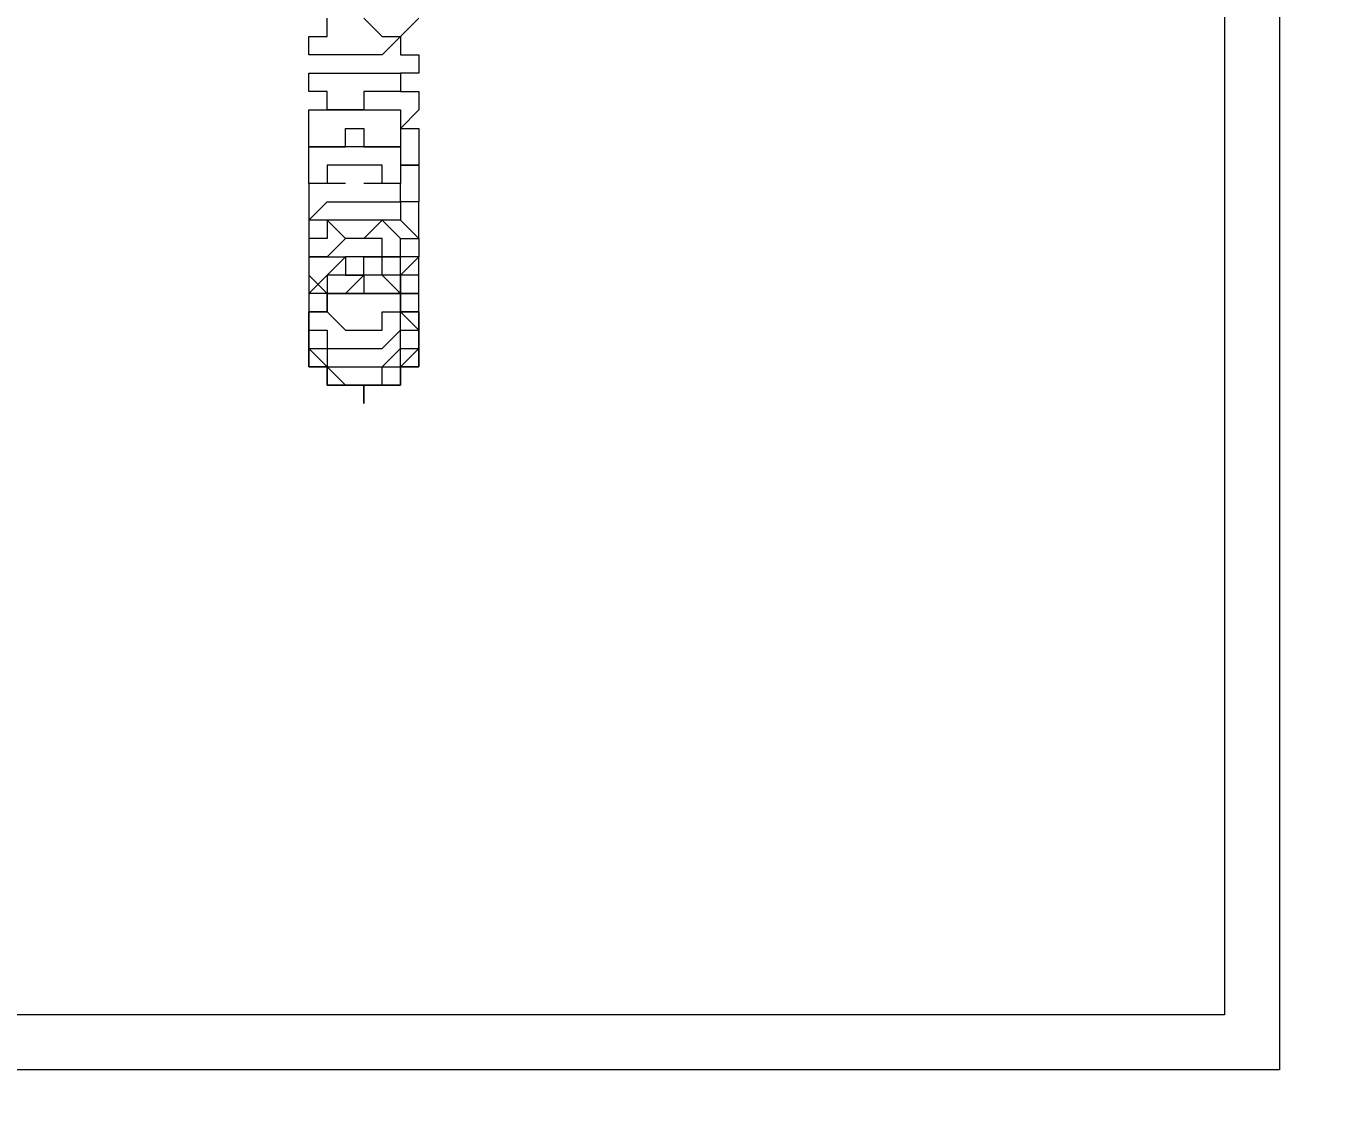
# Model space of a CAD drawing. Header units: millimetres. Extents: x -13407 to 8063098, y -54153 to 109271.
# Drawn here: x -2111.8 to -1738.6, y 53655.3 to 53966.2 of the extents above; entities that cross this region are included whole.
import ezdxf
from ezdxf.enums import TextEntityAlignment as Align

# ---------------------------------------------------------------- set-up
doc = ezdxf.new("R2018")
doc.units = ezdxf.units.MM
doc.layers.get('Defpoints').update_dxf_attribs({"color": 6})
for name, color, linetype, lineweight in [('АР_Маркер экспликации', 239, 'Continuous', 13), ('АР_Номер помещения', 1, 'Continuous', 25), ('АР_Помещения_площадь', 19, 'Continuous', 9)]:
    doc.layers.add(name, color=color, linetype=linetype, lineweight=lineweight)
doc.layers.add('АР_Названия помещений', color=124, linetype='Continuous', lineweight=5, plot=False)
doc.layers.add('ТХ_ВК_оборуд.пищеблок', color=250, linetype='Continuous')
doc.styles.add('ISOCPEUR', font='isocpeur.ttf', dxfattribs={"width": 0.7})
doc.styles.get("Standard").update_dxf_attribs({"font": 'arial.ttf'})

# ---------------------------------------------------------------- blocks, each defined once
blk = doc.blocks.new('*U603')
at = {"layer": 'Defpoints', "color": 7, "style": 'ISOCPEUR', "width": 0.7, "flags": 1}
blk.add_attdef('КАТЕГОРИЯ', (-499.17, -2092.19), '', height=250, dxfattribs=at)
at = {"layer": 'Defpoints', "color": 7, "style": 'ISOCPEUR', "width": 0.7}
blk.add_attdef('ПЛОЩАДЬ_ПОМЕЩЕНИЯ', text='', height=200, dxfattribs=at).set_placement((4654.37, -5003.83), align=Align.MIDDLE_RIGHT)
at = {"layer": 'АР_Номер помещения', "color": 7, "style": 'ISOCPEUR', "width": 0.7}
blk.add_attdef('НОМЕР_ПОМЕЩЕНИЯ', text='', height=300, dxfattribs=at).set_placement((2781.32, -1797.75), align=Align.MIDDLE_CENTER)
at = {"layer": 'АР_Помещения_площадь', "color": 7, "lineweight": 30, "width": 0.7, "flags": 104}
blk.add_attdef('ИМЯ_ПОМЕЩЕНИЯ', text='', height=100, dxfattribs=at).set_placement((157.63, 1217.14), align=Align.MIDDLE_CENTER)
blk = doc.blocks.new('*U617')
at = {"layer": 'Defpoints', "color": 7, "style": 'ISOCPEUR', "width": 0.7, "flags": 1}
blk.add_attdef('КАТЕГОРИЯ', (-499.17, -2092.19), '', height=250, dxfattribs=at)
at = {"layer": 'Defpoints', "color": 7, "style": 'ISOCPEUR', "width": 0.7}
blk.add_attdef('ПЛОЩАДЬ_ПОМЕЩЕНИЯ', text='', height=200, dxfattribs=at).set_placement((4056.61, -3701.77), align=Align.MIDDLE_RIGHT)
at = {"layer": 'АР_Номер помещения', "color": 7, "style": 'ISOCPEUR', "width": 0.7}
blk.add_attdef('НОМЕР_ПОМЕЩЕНИЯ', text='', height=300, dxfattribs=at).set_placement((2696.68, -2878.43), align=Align.MIDDLE_CENTER)
at = {"layer": 'АР_Помещения_площадь', "color": 7, "lineweight": 30, "width": 0.7, "flags": 104}
blk.add_attdef('ИМЯ_ПОМЕЩЕНИЯ', text='', height=100, dxfattribs=at).set_placement((157.63, 1217.14), align=Align.MIDDLE_CENTER)

msp = doc.modelspace()

# ---------------------------------------------------------------- linework, layer by layer
at = {"layer": 'ТХ_ВК_оборуд.пищеблок', "lineweight": 0}
for points in [[(-1750.06, 54244.9), (-1750.06, 53664.91), (-2330.05, 53664.91), (-2330.05, 54244.9)], [(-1750.06, 54244.9), (-1750.06, 53664.91), (-2330.05, 53664.91), (-2330.05, 54244.9)], [(-1765.95, 54186.66), (-1765.95, 53680.79), (-2314.17, 53680.79), (-2319.47, 54186.66)], [(-1765.95, 54186.66), (-1765.95, 53680.79), (-2314.17, 53680.79), (-2319.47, 54186.66)]]:
    msp.add_lwpolyline(points, close=True, dxfattribs=at)
at = {"layer": 'ТХ_ВК_оборуд.пищеблок', "lineweight": 0, "elevation": 0}
for points in [[(-1998.38, 53968.39), (-2003.67, 53963.09), (-2008.97, 53957.8), (-2014.26, 53957.8), (-2019.55, 53957.8), (-2024.85, 53957.8), (-2030.14, 53957.8), (-2030.14, 53963.09), (-2024.85, 53963.09), (-2024.85, 53968.39)], [(-2014.26, 53968.39), (-2008.97, 53963.09), (-2003.67, 53963.09), (-2003.67, 53957.8), (-1998.38, 53957.8), (-1998.38, 53952.5), (-2003.67, 53952.5), (-2003.67, 53947.21), (-2008.97, 53947.21), (-2014.26, 53947.21), (-2014.26, 53941.92), (-2019.55, 53941.92), (-2024.85, 53941.92), (-2024.85, 53947.21), (-2030.14, 53947.21), (-2030.14, 53952.5), (-2024.85, 53952.5), (-2019.55, 53952.5), (-2014.26, 53952.5), (-2008.97, 53952.5), (-2003.67, 53952.5), (-2003.67, 53947.21), (-1998.38, 53947.21), (-1998.38, 53941.92), (-2003.67, 53936.62), (-2003.67, 53931.33), (-2008.97, 53931.33), (-2014.26, 53931.33), (-2019.55, 53931.33), (-2024.85, 53931.33), (-2030.14, 53931.33), (-2030.14, 53936.62), (-2030.14, 53941.92), (-2024.85, 53941.92), (-2019.55, 53941.92), (-2014.26, 53941.92), (-2008.97, 53941.92), (-2003.67, 53941.92), (-2003.67, 53936.62), (-1998.38, 53936.62), (-1998.38, 53931.33), (-1998.38, 53926.03), (-2003.67, 53926.03), (-2003.67, 53920.74), (-2008.97, 53920.74), (-2014.26, 53920.74)], [(-1998.38, 53968.39), (-2003.67, 53963.09), (-2008.97, 53957.8), (-2014.26, 53957.8), (-2019.55, 53957.8), (-2024.85, 53957.8), (-2030.14, 53957.8), (-2030.14, 53963.09), (-2024.85, 53963.09), (-2024.85, 53968.39)], [(-2014.26, 53968.39), (-2008.97, 53963.09), (-2003.67, 53963.09), (-2003.67, 53957.8), (-1998.38, 53957.8), (-1998.38, 53952.5), (-2003.67, 53952.5), (-2003.67, 53947.21), (-2008.97, 53947.21), (-2014.26, 53947.21), (-2014.26, 53941.92), (-2019.55, 53941.92), (-2024.85, 53941.92), (-2024.85, 53947.21), (-2030.14, 53947.21), (-2030.14, 53952.5), (-2024.85, 53952.5), (-2019.55, 53952.5), (-2014.26, 53952.5), (-2008.97, 53952.5), (-2003.67, 53952.5), (-2003.67, 53947.21), (-1998.38, 53947.21), (-1998.38, 53941.92), (-2003.67, 53936.62), (-2003.67, 53931.33), (-2008.97, 53931.33), (-2014.26, 53931.33), (-2019.55, 53931.33), (-2024.85, 53931.33), (-2030.14, 53931.33), (-2030.14, 53936.62), (-2030.14, 53941.92), (-2024.85, 53941.92), (-2019.55, 53941.92), (-2014.26, 53941.92), (-2008.97, 53941.92), (-2003.67, 53941.92), (-2003.67, 53936.62), (-1998.38, 53936.62), (-1998.38, 53931.33), (-1998.38, 53926.03), (-2003.67, 53926.03), (-2003.67, 53920.74), (-2008.97, 53920.74), (-2014.26, 53920.74)], [(-2019.55, 53920.74), (-2024.85, 53920.74), (-2030.14, 53920.74), (-2030.14, 53926.03), (-2030.14, 53931.33), (-2024.85, 53931.33), (-2019.55, 53931.33), (-2019.55, 53936.62), (-2014.26, 53936.62), (-2014.26, 53931.33), (-2008.97, 53931.33), (-2003.67, 53931.33), (-2003.67, 53926.03), (-1998.38, 53926.03), (-1998.38, 53920.74), (-1998.38, 53915.45), (-2003.67, 53915.45), (-2003.67, 53910.15), (-2008.97, 53910.15), (-2014.26, 53904.86)], [(-2019.55, 53920.74), (-2024.85, 53920.74), (-2030.14, 53920.74), (-2030.14, 53926.03), (-2030.14, 53931.33), (-2024.85, 53931.33), (-2019.55, 53931.33), (-2019.55, 53936.62), (-2014.26, 53936.62), (-2014.26, 53931.33), (-2008.97, 53931.33), (-2003.67, 53931.33), (-2003.67, 53926.03), (-1998.38, 53926.03), (-1998.38, 53920.74), (-1998.38, 53915.45), (-2003.67, 53915.45), (-2003.67, 53910.15), (-2008.97, 53910.15), (-2014.26, 53904.86)], [(-2019.55, 53904.86), (-2024.85, 53910.15), (-2030.14, 53910.15), (-2030.14, 53904.86), (-2030.14, 53899.56), (-2024.85, 53899.56), (-2019.55, 53899.56), (-2019.55, 53894.27), (-2014.26, 53894.27), (-2014.26, 53899.56), (-2008.97, 53899.56), (-2003.67, 53899.56), (-2003.67, 53904.86), (-1998.38, 53904.86), (-1998.38, 53910.15), (-1998.38, 53915.45), (-2003.67, 53915.45), (-2003.67, 53920.74), (-2008.97, 53920.74), (-2008.97, 53926.03), (-2014.26, 53926.03), (-2019.55, 53926.03), (-2024.85, 53926.03), (-2024.85, 53920.74), (-2030.14, 53920.74), (-2030.14, 53915.45), (-2030.14, 53910.15), (-2024.85, 53915.45), (-2019.55, 53915.45), (-2014.26, 53915.45), (-2008.97, 53915.45), (-2003.67, 53915.45), (-2003.67, 53910.15), (-1998.38, 53904.86), (-1998.38, 53899.56), (-2003.67, 53894.27), (-2003.67, 53888.98), (-2008.97, 53888.98), (-2014.26, 53888.98), (-2019.55, 53888.98), (-2024.85, 53888.98), (-2024.85, 53883.68), (-2030.14, 53883.68), (-2030.14, 53878.39), (-2030.14, 53873.09), (-2024.85, 53867.8), (-2019.55, 53862.51), (-2014.26, 53862.51), (-2008.97, 53862.51), (-2008.97, 53867.8), (-2003.67, 53867.8), (-2003.67, 53873.09), (-1998.38, 53873.09), (-1998.38, 53878.39), (-1998.38, 53883.68), (-2003.67, 53883.68), (-2003.67, 53888.98), (-2008.97, 53894.27), (-2014.26, 53894.27), (-2019.55, 53894.27), (-2024.85, 53894.27), (-2024.85, 53888.98), (-2030.14, 53888.98), (-2030.14, 53883.68), (-2030.14, 53878.39), (-2030.14, 53873.09), (-2024.85, 53873.09), (-2024.85, 53867.8), (-2019.55, 53867.8), (-2014.26, 53867.8), (-2008.97, 53867.8), (-2003.67, 53873.09), (-2003.67, 53878.39), (-1998.38, 53878.39), (-1998.38, 53883.68), (-1998.38, 53888.98), (-2003.67, 53888.98), (-2003.67, 53894.27), (-2008.97, 53894.27), (-2008.97, 53899.56), (-2014.26, 53899.56), (-2019.55, 53899.56), (-2024.85, 53894.27), (-2030.14, 53888.98), (-2030.14, 53883.68), (-2030.14, 53878.39), (-2024.85, 53878.39), (-2024.85, 53873.09), (-2019.55, 53873.09), (-2014.26, 53873.09), (-2008.97, 53873.09), (-2003.67, 53878.39), (-2003.67, 53883.68), (-1998.38, 53878.39), (-2003.67, 53883.68), (-1998.38, 53878.39), (-2003.67, 53883.68), (-1998.38, 53878.39), (-2003.67, 53883.68), (-1998.38, 53878.39), (-2003.67, 53883.68), (-1998.38, 53878.39), (-2003.67, 53883.68), (-1998.38, 53878.39), (-2003.67, 53883.68), (-1998.38, 53878.39), (-2003.67, 53883.68), (-1998.38, 53883.68), (-1998.38, 53888.98), (-1998.38, 53894.27), (-2003.67, 53894.27), (-2003.67, 53899.56), (-2008.97, 53899.56), (-2008.97, 53904.86), (-2014.26, 53904.86), (-2019.55, 53904.86), (-2024.85, 53899.56), (-2030.14, 53899.56), (-2030.14, 53894.27), (-2030.14, 53888.98), (-2030.14, 53883.68), (-2024.85, 53883.68), (-2019.55, 53878.39), (-2014.26, 53878.39), (-2008.97, 53878.39), (-2008.97, 53883.68), (-2003.67, 53883.68), (-2003.67, 53888.98), (-1998.38, 53888.98), (-1998.38, 53894.27), (-1998.38, 53899.56), (-2003.67, 53899.56), (-2003.67, 53904.86), (-2008.97, 53910.15), (-2014.26, 53910.15), (-2019.55, 53910.15)], [(-2019.55, 53904.86), (-2024.85, 53910.15), (-2030.14, 53910.15), (-2030.14, 53904.86), (-2030.14, 53899.56), (-2024.85, 53899.56), (-2019.55, 53899.56), (-2019.55, 53894.27), (-2014.26, 53894.27), (-2014.26, 53899.56), (-2008.97, 53899.56), (-2003.67, 53899.56), (-2003.67, 53904.86), (-1998.38, 53904.86), (-1998.38, 53910.15), (-1998.38, 53915.45), (-2003.67, 53915.45), (-2003.67, 53920.74), (-2008.97, 53920.74), (-2008.97, 53926.03), (-2014.26, 53926.03), (-2019.55, 53926.03), (-2024.85, 53926.03), (-2024.85, 53920.74), (-2030.14, 53920.74), (-2030.14, 53915.45), (-2030.14, 53910.15), (-2024.85, 53915.45), (-2019.55, 53915.45), (-2014.26, 53915.45), (-2008.97, 53915.45), (-2003.67, 53915.45), (-2003.67, 53910.15), (-1998.38, 53904.86), (-1998.38, 53899.56), (-2003.67, 53894.27), (-2003.67, 53888.98), (-2008.97, 53888.98), (-2014.26, 53888.98), (-2019.55, 53888.98), (-2024.85, 53888.98), (-2024.85, 53883.68), (-2030.14, 53883.68), (-2030.14, 53878.39), (-2030.14, 53873.09), (-2024.85, 53867.8), (-2019.55, 53862.51), (-2014.26, 53862.51), (-2008.97, 53862.51), (-2008.97, 53867.8), (-2003.67, 53867.8), (-2003.67, 53873.09), (-1998.38, 53873.09), (-1998.38, 53878.39), (-1998.38, 53883.68), (-2003.67, 53883.68), (-2003.67, 53888.98), (-2008.97, 53894.27), (-2014.26, 53894.27), (-2019.55, 53894.27), (-2024.85, 53894.27), (-2024.85, 53888.98), (-2030.14, 53888.98), (-2030.14, 53883.68), (-2030.14, 53878.39), (-2030.14, 53873.09), (-2024.85, 53873.09), (-2024.85, 53867.8), (-2019.55, 53867.8), (-2014.26, 53867.8), (-2008.97, 53867.8), (-2003.67, 53873.09), (-2003.67, 53878.39), (-1998.38, 53878.39), (-1998.38, 53883.68), (-1998.38, 53888.98), (-2003.67, 53888.98), (-2003.67, 53894.27), (-2008.97, 53894.27), (-2008.97, 53899.56), (-2014.26, 53899.56), (-2019.55, 53899.56), (-2024.85, 53894.27), (-2030.14, 53888.98), (-2030.14, 53883.68), (-2030.14, 53878.39), (-2024.85, 53878.39), (-2024.85, 53873.09), (-2019.55, 53873.09), (-2014.26, 53873.09), (-2008.97, 53873.09), (-2003.67, 53878.39), (-2003.67, 53883.68), (-1998.38, 53878.39), (-2003.67, 53883.68), (-1998.38, 53878.39), (-2003.67, 53883.68), (-1998.38, 53878.39), (-2003.67, 53883.68), (-1998.38, 53878.39), (-2003.67, 53883.68), (-1998.38, 53878.39), (-2003.67, 53883.68), (-1998.38, 53878.39), (-2003.67, 53883.68), (-1998.38, 53878.39), (-2003.67, 53883.68), (-1998.38, 53883.68), (-1998.38, 53888.98), (-1998.38, 53894.27), (-2003.67, 53894.27), (-2003.67, 53899.56), (-2008.97, 53899.56), (-2008.97, 53904.86), (-2014.26, 53904.86), (-2019.55, 53904.86), (-2024.85, 53899.56), (-2030.14, 53899.56), (-2030.14, 53894.27), (-2030.14, 53888.98), (-2030.14, 53883.68), (-2024.85, 53883.68), (-2019.55, 53878.39), (-2014.26, 53878.39), (-2008.97, 53878.39), (-2008.97, 53883.68), (-2003.67, 53883.68), (-2003.67, 53888.98), (-1998.38, 53888.98), (-1998.38, 53894.27), (-1998.38, 53899.56), (-2003.67, 53899.56), (-2003.67, 53904.86), (-2008.97, 53910.15), (-2014.26, 53910.15), (-2019.55, 53910.15)], [(-2014.26, 53910.15), (-2019.55, 53910.15), (-2024.85, 53910.15), (-2024.85, 53904.86), (-2030.14, 53904.86), (-2030.14, 53899.56), (-2030.14, 53894.27), (-2024.85, 53888.98), (-2019.55, 53888.98), (-2014.26, 53894.27), (-2014.26, 53888.98), (-2008.97, 53888.98), (-2003.67, 53888.98), (-2003.67, 53883.68), (-1998.38, 53883.68), (-1998.38, 53878.39), (-1998.38, 53873.09), (-2003.67, 53867.8), (-2003.67, 53862.51), (-2008.97, 53862.51), (-2014.26, 53862.51), (-2019.55, 53862.51), (-2024.85, 53862.51), (-2024.85, 53867.8), (-2030.14, 53867.8), (-2030.14, 53873.09), (-2030.14, 53878.39), (-2030.14, 53883.68), (-2024.85, 53883.68), (-2024.85, 53888.98), (-2019.55, 53888.98), (-2014.26, 53888.98), (-2008.97, 53888.98), (-2003.67, 53888.98), (-2008.97, 53888.98), (-2003.67, 53888.98), (-2008.97, 53888.98), (-2003.67, 53888.98), (-2008.97, 53888.98), (-2003.67, 53888.98), (-2008.97, 53888.98), (-2003.67, 53888.98), (-2008.97, 53888.98), (-2003.67, 53888.98), (-2008.97, 53888.98), (-2003.67, 53888.98), (-2008.97, 53888.98), (-2003.67, 53888.98), (-2003.67, 53883.68), (-2003.67, 53888.98), (-2003.67, 53883.68), (-2003.67, 53888.98), (-2003.67, 53883.68), (-2003.67, 53888.98), (-2003.67, 53883.68), (-2003.67, 53888.98), (-2003.67, 53883.68), (-2003.67, 53888.98), (-2003.67, 53883.68), (-2003.67, 53888.98), (-2003.67, 53883.68), (-2003.67, 53888.98), (-2003.67, 53883.68), (-1998.38, 53878.39), (-1998.38, 53873.09), (-1998.38, 53878.39), (-1998.38, 53873.09), (-1998.38, 53878.39), (-1998.38, 53873.09), (-1998.38, 53878.39), (-1998.38, 53873.09), (-1998.38, 53878.39), (-1998.38, 53873.09), (-1998.38, 53878.39), (-1998.38, 53873.09), (-1998.38, 53878.39), (-1998.38, 53873.09), (-1998.38, 53878.39), (-1998.38, 53873.09), (-1998.38, 53867.8), (-1998.38, 53873.09), (-1998.38, 53867.8), (-2003.67, 53867.8), (-1998.38, 53867.8), (-2003.67, 53867.8), (-1998.38, 53867.8), (-2003.67, 53867.8), (-1998.38, 53867.8), (-2003.67, 53867.8), (-1998.38, 53867.8), (-2003.67, 53867.8), (-1998.38, 53867.8), (-2003.67, 53867.8), (-1998.38, 53867.8), (-2003.67, 53867.8), (-1998.38, 53867.8), (-2003.67, 53867.8), (-2003.67, 53862.51), (-2003.67, 53867.8), (-2003.67, 53862.51), (-2008.97, 53862.51), (-2003.67, 53862.51), (-2008.97, 53862.51), (-2003.67, 53862.51), (-2008.97, 53862.51), (-2003.67, 53862.51), (-2008.97, 53862.51), (-2003.67, 53862.51), (-2008.97, 53862.51), (-2003.67, 53862.51), (-2008.97, 53862.51), (-2003.67, 53862.51), (-2008.97, 53862.51), (-2003.67, 53862.51), (-2008.97, 53862.51), (-2014.26, 53862.51), (-2008.97, 53862.51), (-2014.26, 53862.51), (-2008.97, 53862.51), (-2014.26, 53862.51), (-2008.97, 53862.51), (-2014.26, 53862.51), (-2008.97, 53862.51), (-2014.26, 53862.51), (-2008.97, 53862.51), (-2014.26, 53862.51), (-2008.97, 53862.51), (-2014.26, 53862.51), (-2008.97, 53862.51), (-2014.26, 53862.51), (-2014.26, 53857.21), (-2014.26, 53862.51), (-2019.55, 53862.51), (-2024.85, 53862.51), (-2019.55, 53862.51), (-2024.85, 53862.51), (-2024.85, 53867.8), (-2024.85, 53862.51), (-2024.85, 53867.8), (-2024.85, 53862.51), (-2024.85, 53867.8), (-2024.85, 53862.51), (-2024.85, 53867.8), (-2024.85, 53862.51), (-2024.85, 53867.8), (-2024.85, 53862.51), (-2024.85, 53867.8), (-2024.85, 53862.51), (-2024.85, 53867.8), (-2024.85, 53862.51), (-2024.85, 53867.8), (-2030.14, 53867.8), (-2030.14, 53873.09), (-2030.14, 53867.8), (-2030.14, 53873.09), (-2030.14, 53867.8), (-2030.14, 53873.09), (-2030.14, 53867.8), (-2030.14, 53873.09), (-2030.14, 53867.8), (-2030.14, 53873.09), (-2030.14, 53867.8), (-2030.14, 53873.09), (-2030.14, 53867.8), (-2030.14, 53873.09), (-2030.14, 53867.8), (-2030.14, 53873.09), (-2030.14, 53878.39), (-2030.14, 53883.68), (-2024.85, 53883.68), (-2024.85, 53888.98), (-2019.55, 53888.98), (-2014.26, 53888.98), (-2019.55, 53888.98), (-2024.85, 53888.98), (-2024.85, 53883.68), (-2030.14, 53883.68), (-2030.14, 53878.39), (-2030.14, 53873.09), (-2030.14, 53878.39), (-2030.14, 53883.68), (-2024.85, 53883.68), (-2024.85, 53888.98), (-2019.55, 53888.98), (-2014.26, 53888.98), (-2008.97, 53888.98), (-2014.26, 53888.98), (-2019.55, 53888.98), (-2024.85, 53888.98), (-2024.85, 53883.68), (-2030.14, 53883.68), (-2030.14, 53878.39), (-2030.14, 53873.09), (-2030.14, 53878.39), (-2030.14, 53883.68), (-2024.85, 53883.68), (-2024.85, 53888.98), (-2019.55, 53888.98), (-2014.26, 53888.98), (-2008.97, 53888.98), (-2014.26, 53888.98), (-2019.55, 53888.98), (-2024.85, 53888.98), (-2024.85, 53883.68), (-2030.14, 53883.68), (-2030.14, 53878.39), (-2030.14, 53873.09), (-2030.14, 53878.39), (-2030.14, 53883.68), (-2024.85, 53883.68), (-2024.85, 53888.98), (-2019.55, 53888.98), (-2014.26, 53888.98), (-2008.97, 53888.98), (-2014.26, 53888.98), (-2019.55, 53888.98), (-2024.85, 53888.98), (-2024.85, 53883.68), (-2030.14, 53883.68), (-2030.14, 53878.39), (-2030.14, 53873.09), (-2030.14, 53878.39), (-2030.14, 53883.68), (-2024.85, 53883.68), (-2024.85, 53888.98), (-2019.55, 53888.98), (-2014.26, 53888.98), (-2008.97, 53888.98), (-2014.26, 53888.98), (-2019.55, 53888.98), (-2024.85, 53888.98), (-2024.85, 53883.68), (-2030.14, 53883.68), (-2030.14, 53878.39), (-2030.14, 53873.09), (-2030.14, 53878.39), (-2030.14, 53883.68), (-2024.85, 53883.68), (-2024.85, 53888.98), (-2019.55, 53888.98), (-2014.26, 53888.98)], [(-2014.26, 53910.15), (-2019.55, 53910.15), (-2024.85, 53910.15), (-2024.85, 53904.86), (-2030.14, 53904.86), (-2030.14, 53899.56), (-2030.14, 53894.27), (-2024.85, 53888.98), (-2019.55, 53888.98), (-2014.26, 53894.27), (-2014.26, 53888.98), (-2008.97, 53888.98), (-2003.67, 53888.98), (-2003.67, 53883.68), (-1998.38, 53883.68), (-1998.38, 53878.39), (-1998.38, 53873.09), (-2003.67, 53867.8), (-2003.67, 53862.51), (-2008.97, 53862.51), (-2014.26, 53862.51), (-2019.55, 53862.51), (-2024.85, 53862.51), (-2024.85, 53867.8), (-2030.14, 53867.8), (-2030.14, 53873.09), (-2030.14, 53878.39), (-2030.14, 53883.68), (-2024.85, 53883.68), (-2024.85, 53888.98), (-2019.55, 53888.98), (-2014.26, 53888.98), (-2008.97, 53888.98), (-2003.67, 53888.98), (-2008.97, 53888.98), (-2003.67, 53888.98), (-2008.97, 53888.98), (-2003.67, 53888.98), (-2008.97, 53888.98), (-2003.67, 53888.98), (-2008.97, 53888.98), (-2003.67, 53888.98), (-2008.97, 53888.98), (-2003.67, 53888.98), (-2008.97, 53888.98), (-2003.67, 53888.98), (-2008.97, 53888.98), (-2003.67, 53888.98), (-2003.67, 53883.68), (-2003.67, 53888.98), (-2003.67, 53883.68), (-2003.67, 53888.98), (-2003.67, 53883.68), (-2003.67, 53888.98), (-2003.67, 53883.68), (-2003.67, 53888.98), (-2003.67, 53883.68), (-2003.67, 53888.98), (-2003.67, 53883.68), (-2003.67, 53888.98), (-2003.67, 53883.68), (-2003.67, 53888.98), (-2003.67, 53883.68), (-1998.38, 53878.39), (-1998.38, 53873.09), (-1998.38, 53878.39), (-1998.38, 53873.09), (-1998.38, 53878.39), (-1998.38, 53873.09), (-1998.38, 53878.39), (-1998.38, 53873.09), (-1998.38, 53878.39), (-1998.38, 53873.09), (-1998.38, 53878.39), (-1998.38, 53873.09), (-1998.38, 53878.39), (-1998.38, 53873.09), (-1998.38, 53878.39), (-1998.38, 53873.09), (-1998.38, 53867.8), (-1998.38, 53873.09), (-1998.38, 53867.8), (-2003.67, 53867.8), (-1998.38, 53867.8), (-2003.67, 53867.8), (-1998.38, 53867.8), (-2003.67, 53867.8), (-1998.38, 53867.8), (-2003.67, 53867.8), (-1998.38, 53867.8), (-2003.67, 53867.8), (-1998.38, 53867.8), (-2003.67, 53867.8), (-1998.38, 53867.8), (-2003.67, 53867.8), (-1998.38, 53867.8), (-2003.67, 53867.8), (-2003.67, 53862.51), (-2003.67, 53867.8), (-2003.67, 53862.51), (-2008.97, 53862.51), (-2003.67, 53862.51), (-2008.97, 53862.51), (-2003.67, 53862.51), (-2008.97, 53862.51), (-2003.67, 53862.51), (-2008.97, 53862.51), (-2003.67, 53862.51), (-2008.97, 53862.51), (-2003.67, 53862.51), (-2008.97, 53862.51), (-2003.67, 53862.51), (-2008.97, 53862.51), (-2003.67, 53862.51), (-2008.97, 53862.51), (-2014.26, 53862.51), (-2008.97, 53862.51), (-2014.26, 53862.51), (-2008.97, 53862.51), (-2014.26, 53862.51), (-2008.97, 53862.51), (-2014.26, 53862.51), (-2008.97, 53862.51), (-2014.26, 53862.51), (-2008.97, 53862.51), (-2014.26, 53862.51), (-2008.97, 53862.51), (-2014.26, 53862.51), (-2008.97, 53862.51), (-2014.26, 53862.51), (-2014.26, 53857.21), (-2014.26, 53862.51), (-2019.55, 53862.51), (-2024.85, 53862.51), (-2019.55, 53862.51), (-2024.85, 53862.51), (-2024.85, 53867.8), (-2024.85, 53862.51), (-2024.85, 53867.8), (-2024.85, 53862.51), (-2024.85, 53867.8), (-2024.85, 53862.51), (-2024.85, 53867.8), (-2024.85, 53862.51), (-2024.85, 53867.8), (-2024.85, 53862.51), (-2024.85, 53867.8), (-2024.85, 53862.51), (-2024.85, 53867.8), (-2024.85, 53862.51), (-2024.85, 53867.8), (-2030.14, 53867.8), (-2030.14, 53873.09), (-2030.14, 53867.8), (-2030.14, 53873.09), (-2030.14, 53867.8), (-2030.14, 53873.09), (-2030.14, 53867.8), (-2030.14, 53873.09), (-2030.14, 53867.8), (-2030.14, 53873.09), (-2030.14, 53867.8), (-2030.14, 53873.09), (-2030.14, 53867.8), (-2030.14, 53873.09), (-2030.14, 53867.8), (-2030.14, 53873.09), (-2030.14, 53878.39), (-2030.14, 53883.68), (-2024.85, 53883.68), (-2024.85, 53888.98), (-2019.55, 53888.98), (-2014.26, 53888.98), (-2019.55, 53888.98), (-2024.85, 53888.98), (-2024.85, 53883.68), (-2030.14, 53883.68), (-2030.14, 53878.39), (-2030.14, 53873.09), (-2030.14, 53878.39), (-2030.14, 53883.68), (-2024.85, 53883.68), (-2024.85, 53888.98), (-2019.55, 53888.98), (-2014.26, 53888.98), (-2008.97, 53888.98), (-2014.26, 53888.98), (-2019.55, 53888.98), (-2024.85, 53888.98), (-2024.85, 53883.68), (-2030.14, 53883.68), (-2030.14, 53878.39), (-2030.14, 53873.09), (-2030.14, 53878.39), (-2030.14, 53883.68), (-2024.85, 53883.68), (-2024.85, 53888.98), (-2019.55, 53888.98), (-2014.26, 53888.98), (-2008.97, 53888.98), (-2014.26, 53888.98), (-2019.55, 53888.98), (-2024.85, 53888.98), (-2024.85, 53883.68), (-2030.14, 53883.68), (-2030.14, 53878.39), (-2030.14, 53873.09), (-2030.14, 53878.39), (-2030.14, 53883.68), (-2024.85, 53883.68), (-2024.85, 53888.98), (-2019.55, 53888.98), (-2014.26, 53888.98), (-2008.97, 53888.98), (-2014.26, 53888.98), (-2019.55, 53888.98), (-2024.85, 53888.98), (-2024.85, 53883.68), (-2030.14, 53883.68), (-2030.14, 53878.39), (-2030.14, 53873.09), (-2030.14, 53878.39), (-2030.14, 53883.68), (-2024.85, 53883.68), (-2024.85, 53888.98), (-2019.55, 53888.98), (-2014.26, 53888.98), (-2008.97, 53888.98), (-2014.26, 53888.98), (-2019.55, 53888.98), (-2024.85, 53888.98), (-2024.85, 53883.68), (-2030.14, 53883.68), (-2030.14, 53878.39), (-2030.14, 53873.09), (-2030.14, 53878.39), (-2030.14, 53883.68), (-2024.85, 53883.68), (-2024.85, 53888.98), (-2019.55, 53888.98), (-2014.26, 53888.98)], [(-2024.85, 53888.98), (-2024.85, 53883.68), (-2024.85, 53888.98)], [(-2019.55, 53888.98), (-2024.85, 53888.98), (-2019.55, 53888.98)], [(-2024.85, 53888.98), (-2024.85, 53883.68), (-2024.85, 53888.98)], [(-2019.55, 53888.98), (-2024.85, 53888.98), (-2019.55, 53888.98)], [(-2024.85, 53888.98), (-2024.85, 53883.68), (-2024.85, 53888.98)], [(-2019.55, 53888.98), (-2024.85, 53888.98), (-2019.55, 53888.98)], [(-2024.85, 53888.98), (-2024.85, 53883.68), (-2024.85, 53888.98)], [(-2019.55, 53888.98), (-2024.85, 53888.98), (-2019.55, 53888.98)], [(-2014.26, 53888.98), (-2019.55, 53888.98), (-2014.26, 53888.98)], [(-2014.26, 53888.98), (-2019.55, 53888.98), (-2014.26, 53888.98)], [(-2014.26, 53888.98), (-2019.55, 53888.98), (-2014.26, 53888.98)], [(-2014.26, 53888.98), (-2019.55, 53888.98), (-2014.26, 53888.98)], [(-2008.97, 53888.98), (-2014.26, 53888.98), (-2008.97, 53888.98)], [(-2008.97, 53888.98), (-2014.26, 53888.98), (-2008.97, 53888.98)], [(-2008.97, 53888.98), (-2014.26, 53888.98), (-2008.97, 53888.98)], [(-2008.97, 53888.98), (-2014.26, 53888.98), (-2008.97, 53888.98)], [(-2008.97, 53888.98), (-2014.26, 53888.98), (-2008.97, 53888.98)], [(-2008.97, 53888.98), (-2014.26, 53888.98), (-2008.97, 53888.98)], [(-2030.14, 53883.68), (-2030.14, 53878.39), (-2030.14, 53883.68)], [(-2024.85, 53883.68), (-2030.14, 53883.68), (-2024.85, 53883.68)], [(-2030.14, 53883.68), (-2030.14, 53878.39), (-2030.14, 53883.68)], [(-2024.85, 53883.68), (-2030.14, 53883.68), (-2024.85, 53883.68)], [(-2030.14, 53883.68), (-2030.14, 53878.39), (-2030.14, 53883.68)], [(-2024.85, 53883.68), (-2030.14, 53883.68), (-2024.85, 53883.68)], [(-2030.14, 53883.68), (-2030.14, 53878.39), (-2030.14, 53883.68)], [(-2024.85, 53883.68), (-2030.14, 53883.68), (-2024.85, 53883.68)], [(-2030.14, 53878.39), (-2030.14, 53873.09), (-2030.14, 53878.39)], [(-2030.14, 53878.39), (-2030.14, 53873.09), (-2030.14, 53878.39)], [(-2030.14, 53878.39), (-2030.14, 53873.09), (-2030.14, 53878.39)], [(-2030.14, 53878.39), (-2030.14, 53873.09), (-2030.14, 53878.39)], [(-1998.38, 53867.8), (-1998.38, 53873.09), (-1998.38, 53867.8)], [(-1998.38, 53873.09), (-1998.38, 53867.8)], [(-1998.38, 53873.09), (-1998.38, 53867.8)], [(-1998.38, 53873.09), (-1998.38, 53867.8)], [(-1998.38, 53873.09), (-1998.38, 53867.8)], [(-1998.38, 53873.09), (-1998.38, 53867.8)], [(-1998.38, 53873.09), (-1998.38, 53867.8)], [(-1998.38, 53873.09), (-1998.38, 53867.8)], [(-1998.38, 53873.09), (-1998.38, 53867.8)], [(-1998.38, 53867.8), (-1998.38, 53873.09), (-1998.38, 53867.8)], [(-1998.38, 53873.09), (-1998.38, 53867.8)], [(-1998.38, 53873.09), (-1998.38, 53867.8)], [(-1998.38, 53873.09), (-1998.38, 53867.8)], [(-1998.38, 53873.09), (-1998.38, 53867.8)], [(-1998.38, 53873.09), (-1998.38, 53867.8)], [(-1998.38, 53873.09), (-1998.38, 53867.8)], [(-1998.38, 53873.09), (-1998.38, 53867.8)], [(-1998.38, 53873.09), (-1998.38, 53867.8)], [(-2030.14, 53867.8), (-2024.85, 53867.8), (-2030.14, 53867.8)], [(-2030.14, 53867.8), (-2024.85, 53867.8), (-2030.14, 53867.8)], [(-2024.85, 53867.8), (-2030.14, 53867.8)], [(-2024.85, 53867.8), (-2030.14, 53867.8)], [(-2024.85, 53867.8), (-2030.14, 53867.8)], [(-2024.85, 53867.8), (-2030.14, 53867.8)], [(-2024.85, 53867.8), (-2030.14, 53867.8)], [(-2024.85, 53867.8), (-2030.14, 53867.8)], [(-2024.85, 53867.8), (-2030.14, 53867.8)], [(-2024.85, 53867.8), (-2030.14, 53867.8)], [(-2030.14, 53867.8), (-2024.85, 53867.8), (-2030.14, 53867.8)], [(-2030.14, 53867.8), (-2024.85, 53867.8), (-2030.14, 53867.8)], [(-2024.85, 53867.8), (-2030.14, 53867.8)], [(-2024.85, 53867.8), (-2030.14, 53867.8)], [(-2024.85, 53867.8), (-2030.14, 53867.8)], [(-2024.85, 53867.8), (-2030.14, 53867.8)], [(-2024.85, 53867.8), (-2030.14, 53867.8)], [(-2024.85, 53867.8), (-2030.14, 53867.8)], [(-2024.85, 53867.8), (-2030.14, 53867.8)], [(-2024.85, 53867.8), (-2030.14, 53867.8)], [(-2003.67, 53862.51), (-2003.67, 53867.8), (-2003.67, 53862.51)], [(-2003.67, 53867.8), (-2003.67, 53862.51)], [(-2003.67, 53867.8), (-2003.67, 53862.51)], [(-2003.67, 53867.8), (-2003.67, 53862.51)], [(-2003.67, 53867.8), (-2003.67, 53862.51)], [(-2003.67, 53867.8), (-2003.67, 53862.51)], [(-2003.67, 53867.8), (-2003.67, 53862.51)], [(-2003.67, 53867.8), (-2003.67, 53862.51)], [(-2003.67, 53867.8), (-2003.67, 53862.51)], [(-2003.67, 53862.51), (-2003.67, 53867.8), (-2003.67, 53862.51)], [(-2003.67, 53867.8), (-2003.67, 53862.51)], [(-2003.67, 53867.8), (-2003.67, 53862.51)], [(-2003.67, 53867.8), (-2003.67, 53862.51)], [(-2003.67, 53867.8), (-2003.67, 53862.51)], [(-2003.67, 53867.8), (-2003.67, 53862.51)], [(-2003.67, 53867.8), (-2003.67, 53862.51)], [(-2003.67, 53867.8), (-2003.67, 53862.51)], [(-2003.67, 53867.8), (-2003.67, 53862.51)], [(-2024.85, 53862.51), (-2019.55, 53862.51), (-2024.85, 53862.51)], [(-2014.26, 53862.51), (-2014.26, 53857.21), (-2014.26, 53862.51), (-2019.55, 53862.51), (-2024.85, 53862.51)], [(-2014.26, 53862.51), (-2014.26, 53857.21), (-2014.26, 53862.51), (-2019.55, 53862.51), (-2024.85, 53862.51)], [(-2014.26, 53862.51), (-2014.26, 53857.21), (-2014.26, 53862.51), (-2019.55, 53862.51), (-2024.85, 53862.51)], [(-2014.26, 53862.51), (-2014.26, 53857.21), (-2014.26, 53862.51), (-2019.55, 53862.51), (-2024.85, 53862.51)], [(-2014.26, 53862.51), (-2014.26, 53857.21), (-2014.26, 53862.51), (-2019.55, 53862.51), (-2024.85, 53862.51)], [(-2014.26, 53862.51), (-2014.26, 53857.21), (-2014.26, 53862.51), (-2019.55, 53862.51), (-2024.85, 53862.51)], [(-2014.26, 53862.51), (-2014.26, 53857.21), (-2014.26, 53862.51), (-2019.55, 53862.51), (-2024.85, 53862.51)], [(-2014.26, 53862.51), (-2014.26, 53857.21), (-2014.26, 53862.51), (-2019.55, 53862.51), (-2024.85, 53862.51)], [(-2024.85, 53862.51), (-2019.55, 53862.51), (-2024.85, 53862.51)], [(-2014.26, 53862.51), (-2014.26, 53857.21), (-2014.26, 53862.51), (-2019.55, 53862.51), (-2024.85, 53862.51)], [(-2014.26, 53862.51), (-2014.26, 53857.21), (-2014.26, 53862.51), (-2019.55, 53862.51), (-2024.85, 53862.51)], [(-2014.26, 53862.51), (-2014.26, 53857.21), (-2014.26, 53862.51), (-2019.55, 53862.51), (-2024.85, 53862.51)], [(-2014.26, 53862.51), (-2014.26, 53857.21), (-2014.26, 53862.51), (-2019.55, 53862.51), (-2024.85, 53862.51)], [(-2014.26, 53862.51), (-2014.26, 53857.21), (-2014.26, 53862.51), (-2019.55, 53862.51), (-2024.85, 53862.51)], [(-2014.26, 53862.51), (-2014.26, 53857.21), (-2014.26, 53862.51), (-2019.55, 53862.51), (-2024.85, 53862.51)], [(-2014.26, 53862.51), (-2014.26, 53857.21), (-2014.26, 53862.51), (-2019.55, 53862.51), (-2024.85, 53862.51)], [(-2014.26, 53862.51), (-2014.26, 53857.21), (-2014.26, 53862.51), (-2019.55, 53862.51), (-2024.85, 53862.51)], [(-2019.55, 53862.51), (-2014.26, 53862.51), (-2019.55, 53862.51)], [(-2019.55, 53862.51), (-2014.26, 53862.51), (-2019.55, 53862.51)], [(-2019.55, 53862.51), (-2014.26, 53862.51), (-2019.55, 53862.51)], [(-2019.55, 53862.51), (-2014.26, 53862.51), (-2019.55, 53862.51)], [(-2014.26, 53857.21), (-2014.26, 53862.51), (-2014.26, 53857.21)], [(-2014.26, 53862.51), (-2014.26, 53857.21), (-2014.26, 53862.51)], [(-2014.26, 53857.21), (-2014.26, 53862.51), (-2014.26, 53857.21)], [(-2014.26, 53862.51), (-2014.26, 53857.21), (-2014.26, 53862.51)], [(-2014.26, 53857.21), (-2014.26, 53862.51), (-2014.26, 53857.21)], [(-2014.26, 53862.51), (-2014.26, 53857.21), (-2014.26, 53862.51)], [(-2014.26, 53857.21), (-2014.26, 53862.51), (-2014.26, 53857.21)], [(-2014.26, 53862.51), (-2014.26, 53857.21), (-2014.26, 53862.51)]]:
    msp.add_lwpolyline(points, dxfattribs=at)
for points in [[(-1998.38, 53867.8), (-1998.38, 53873.09)], [(-1998.38, 53867.8), (-1998.38, 53873.09)], [(-2030.14, 53867.8), (-2024.85, 53867.8)], [(-2030.14, 53867.8), (-2024.85, 53867.8)], [(-2003.67, 53862.51), (-2003.67, 53867.8)], [(-2003.67, 53862.51), (-2003.67, 53867.8)], [(-2024.85, 53862.51), (-2019.55, 53862.51), (-2014.26, 53862.51), (-2014.26, 53857.21), (-2014.26, 53862.51), (-2014.26, 53857.21), (-2014.26, 53862.51), (-2019.55, 53862.51)], [(-2024.85, 53862.51), (-2019.55, 53862.51), (-2014.26, 53862.51), (-2014.26, 53857.21), (-2014.26, 53862.51), (-2014.26, 53857.21), (-2014.26, 53862.51), (-2019.55, 53862.51)]]:
    msp.add_lwpolyline(points, close=True, dxfattribs=at)

# ---------------------------------------------------------------- block references
at = {"layer": 'АР_Маркер экспликации'}
ref = msp.add_blockref('*U603', (-5443.87, 60301.12), dxfattribs=at)
lines = msp.add_mtext('\\W0.8000;Горячий цех', dxfattribs={"layer": 'АР_Названия помещений', "insert": (-2681.75, 57735.53), "char_height": 2696.6508, "width": 926.94, "attachment_point": 1})
ref.add_attrib('ИМЯ_ПОМЕЩЕНИЯ', '', (-2681.75, 57735.53), dxfattribs={"flags": 104}).embed_mtext(lines)
ref = msp.add_blockref('*U617', (-5444.87, 55686.09), dxfattribs=at)
lines = msp.add_mtext('\\W0.8000;Доготовочный цех', dxfattribs={"layer": 'АР_Названия помещений', "insert": (-3681.44, 53451.32), "char_height": 3660.3939, "width": 926.94, "attachment_point": 1})
ref.add_attrib('ИМЯ_ПОМЕЩЕНИЯ', '', (-3681.44, 53451.32), dxfattribs={"flags": 104}).embed_mtext(lines)

doc.saveas('drawing.dxf')
